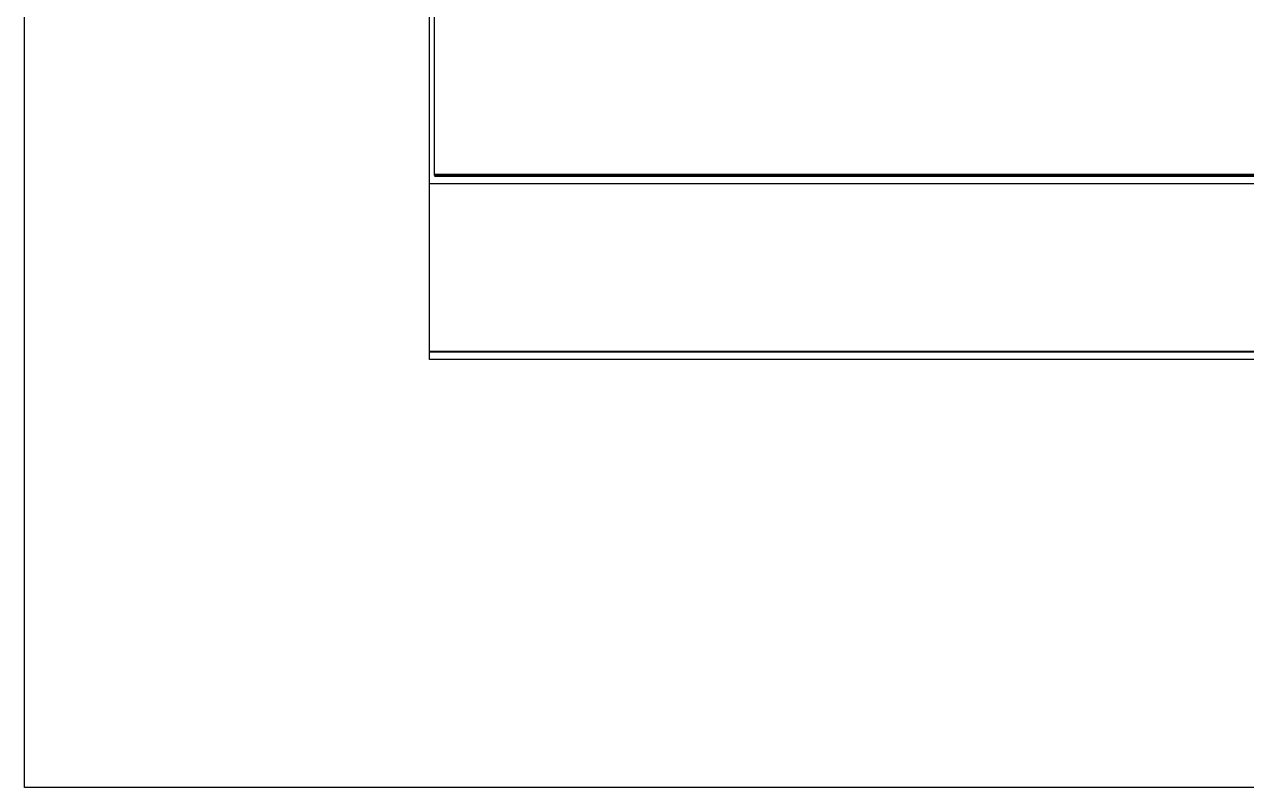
# Model space of a CAD drawing. Header units: millimetres. Extents: x 391350 to 515311, y -283575 to -199845.
# Drawn here: x 456689 to 469107, y -283575 to -275825 of the extents above; entities that cross this region are included whole.
import ezdxf

# ---------------------------------------------------------------- set-up
doc = ezdxf.new("R2010")
doc.units = ezdxf.units.MM

msp = doc.modelspace()

# ---------------------------------------------------------------- linework, layer by layer
at = {"color": 0}
for p, q in [((460804, -279229), (460804, -259823)), ((460854, -277360), (460854, -259823)), ((477584, -277348), (460854, -277348)), ((477584, -277360), (460854, -277360)), ((477584, -277370), (460854, -277370)), ((477557, -277445), (460804, -277445)), ((481084, -279145), (460804, -279145)), ((481084, -279154), (460804, -279154)), ((481084, -279229), (460804, -279229))]:
    msp.add_line(p, q, dxfattribs=at)
msp.add_lwpolyline([(456689, -248700), (515311, -248700), (515311, -283575), (456689, -283575)], close=True, dxfattribs=at)

doc.saveas('drawing.dxf')
